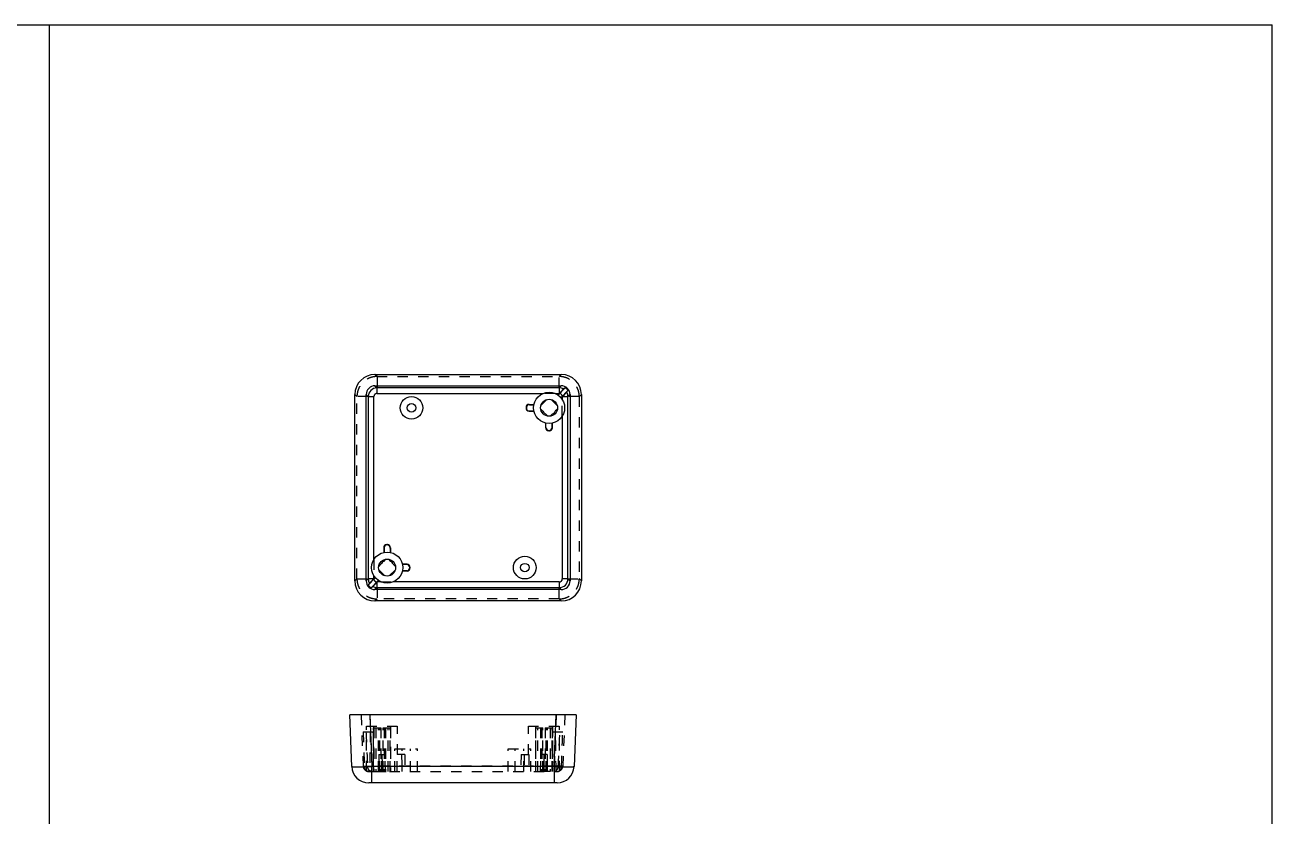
# Model space of a CAD drawing. Header units: millimetres. Extents: x 0 to 864, y 0 to 559.
# Drawn here: x 423.2 to 863.6, y 279.4 to 558.8 of the extents above; entities that cross this region are included whole.
import ezdxf

# ---------------------------------------------------------------- set-up
doc = ezdxf.new("R2010")
doc.units = ezdxf.units.MM
doc.header["$LTSCALE"] = 36.425481
doc.linetypes.add('HIDDEN', pattern=[0.2, 0.1, -0.1])
doc.layers.get('0').update_dxf_attribs({"linetype": 'CONTINUOUS'})
doc.layers.add('DEFAULT_2', color=8, linetype='HIDDEN')

msp = doc.modelspace()

# ---------------------------------------------------------------- linework, layer by layer
at = {"color": 7, "linetype": 'Continuous'}
for p, q in [((0, 558.8), (431.8, 558.8)), ((431.8, 0), (431.8, 558.8)), ((431.8, 0), (431.8, 558.8)), ((431.8, 558.8), (863.6, 558.8)), ((863.6, 0), (863.6, 558.8)), ((546.77, 435.36), (612.58, 435.36)), ((539.68, 362.45), (539.68, 428.27)), ((543.68, 362.46), (543.68, 428.26)), ((544.41, 427.53), (543.68, 428.26)), ((544.41, 427.53), (544.41, 363.19)), ((544.41, 427.53), (546.4, 427.53)), ((546.4, 370.03), (546.4, 427.53)), ((546.78, 431.36), (547.5, 430.63)), ((546.78, 431.36), (612.57, 431.36)), ((547.5, 428.63), (547.5, 430.63)), ((611.85, 430.63), (547.5, 430.63)), ((547.5, 428.63), (606.09, 428.63)), ((610.46, 428.63), (611.8, 428.63)), ((611.34, 428.15), (611.8, 428.63)), ((613.91, 430.69), (611.44, 428.08)), ((611.85, 430.63), (612.58, 431.36)), ((611.85, 430.63), (611.85, 428.69)), ((612.47, 427.13), (614.92, 429.72)), ((612.95, 427.46), (612.55, 427.04)), ((612.95, 427.46), (612.95, 426.48)), ((613.02, 427.53), (614.95, 427.53)), ((615.67, 428.26), (614.95, 427.53)), ((614.95, 363.19), (614.95, 427.53)), ((615.67, 428.26), (615.67, 362.46)), ((619.68, 428.27), (619.68, 362.45)), ((600.14, 423.69), (600.14, 423.48)), ((600.24, 423.58), (600.14, 423.69)), ((600.14, 423.48), (600.24, 423.58)), ((601.24, 424.79), (602.91, 424.79)), ((601.24, 424.79), (601.34, 424.68)), ((601.34, 424.68), (602.88, 424.68)), ((606.09, 422.36), (605.3, 423.15)), ((605.37, 424.35), (607.51, 426.48)), ((609.04, 426.48), (611.17, 424.35)), ((611.24, 423.15), (610.45, 422.36)), ((601.34, 422.48), (601.24, 422.38)), ((601.24, 422.38), (602.91, 422.38)), ((601.34, 422.48), (602.88, 422.48)), ((607.84, 420.62), (607.05, 421.4)), ((609.5, 421.4), (608.71, 420.62)), ((612.95, 420.69), (612.95, 363.19)), ((607.07, 416.55), (607.07, 418.22)), ((607.07, 416.55), (607.17, 416.65)), ((607.17, 416.65), (607.17, 418.2)), ((608.27, 415.55), (608.17, 415.45)), ((608.17, 415.45), (608.38, 415.45)), ((608.38, 415.45), (608.27, 415.55)), ((609.37, 416.65), (609.37, 418.2)), ((609.37, 416.65), (609.48, 416.55)), ((609.48, 416.55), (609.48, 418.22)), ((550.97, 375.27), (551.08, 375.17)), ((551.18, 375.27), (550.97, 375.27)), ((551.08, 375.17), (551.18, 375.27)), ((549.86, 369.32), (550.64, 370.1)), ((549.98, 374.07), (549.88, 374.17)), ((549.88, 374.17), (549.88, 372.5)), ((549.98, 374.07), (549.98, 372.52)), ((551.51, 370.1), (552.3, 369.32)), ((552.28, 374.17), (552.18, 374.07)), ((552.18, 374.07), (552.18, 372.52)), ((552.28, 374.17), (552.28, 372.5)), ((548.11, 367.57), (548.9, 368.36)), ((550.31, 364.24), (548.18, 366.37)), ((553.98, 366.37), (551.85, 364.24)), ((553.26, 368.36), (554.05, 367.57)), ((558.11, 368.34), (556.45, 368.34)), ((558.11, 365.93), (556.45, 365.93)), ((558.01, 368.24), (556.47, 368.24)), ((558.01, 366.04), (556.47, 366.04)), ((558.01, 368.24), (558.11, 368.34)), ((558.11, 365.93), (558.01, 366.04)), ((559.21, 367.24), (559.11, 367.14)), ((559.11, 367.14), (559.21, 367.03)), ((559.21, 367.03), (559.21, 367.24)), ((543.68, 362.46), (544.41, 363.19)), ((546.33, 363.19), (544.41, 363.19)), ((546.88, 363.59), (544.43, 361)), ((545.44, 360.03), (547.91, 362.64)), ((546.4, 363.26), (546.4, 364.24)), ((546.4, 363.26), (546.8, 363.68)), ((547.5, 360.09), (547.5, 362.03)), ((548.01, 362.57), (547.56, 362.09)), ((548.9, 362.09), (547.56, 362.09)), ((611.85, 362.09), (553.26, 362.09)), ((611.85, 362.09), (611.85, 360.09)), ((614.95, 363.19), (612.95, 363.19)), ((614.95, 363.19), (615.67, 362.46)), ((547.5, 360.09), (546.78, 359.36)), ((612.57, 359.36), (546.78, 359.36)), ((547.5, 360.09), (611.85, 360.09)), ((612.58, 359.36), (611.85, 360.09)), ((612.58, 355.36), (546.77, 355.36)), ((538.58, 296.9), (537.85, 315.14)), ((617.85, 315.14), (537.85, 315.14)), ((544.94, 315.14), (545.68, 296.9)), ((610.02, 296.9), (610.76, 315.14)), ((617.85, 315.14), (617.12, 296.9)), ((545.68, 291.14), (545.68, 296.9)), ((610.02, 296.9), (545.68, 296.9)), ((610.02, 296.9), (610.02, 291.14)), ((611.12, 291.14), (544.58, 291.14))]:
    msp.add_line(p, q, dxfattribs=at)
for centre, radius in [((559.67, 423.58), 4), ((608.27, 423.58), 5.5), ((559.67, 423.58), 1.5), ((608.27, 423.58), 3), ((551.08, 367.14), 5.5), ((551.08, 367.14), 3), ((599.68, 367.14), 4), ((599.68, 367.14), 1.5)]:
    msp.add_circle(centre, radius, dxfattribs=at)
for centre, radius, start, end in [((546.78, 428.26), 3.1, 89.9357, 180.0643), ((547.51, 427.53), 3.1, 90.065, 179.9351), ((611.85, 427.53), 3.1, 61.0794, 89.9399), ((612.58, 428.26), 3.1, 359.9821, 90.0646), ((611.85, 427.53), 3.1, 0.0601, 30.9687), ((601.34, 423.58), 1.1, 135, 225), ((608.27, 423.58), 2.5, 209.2876, 240.7124), ((608.27, 423.58), 2.5, 299.2876, 330.7124), ((608.27, 416.65), 1.1, 225, 315), ((551.08, 374.07), 1.1, 45, 135), ((551.08, 367.14), 2.5, 119.2876, 150.7124), ((551.08, 367.14), 2.5, 29.2876, 60.7124), ((558.01, 367.14), 1.1, 315, 45), ((546.78, 362.46), 3.1, 179.9828, 270.0638), ((547.51, 363.19), 3.1, 180.0601, 210.9687), ((611.85, 363.19), 3.1, 270.065, 359.9351), ((612.58, 362.46), 3.1, 269.9365, 0.0635), ((547.51, 363.19), 3.1, 241.0794, 269.9399), ((544.58, 297.14), 6, 182.3, 270), ((611.12, 297.14), 6, 270, 357.7)]:
    msp.add_arc(centre, radius, start, end, dxfattribs=at)
for centre, major_axis, ratio, start_param, end_param in [((546.78, 428.25), (5.03, -5.03), 0.998391, 2.357, 3.926186), ((612.57, 428.25), (5.03, 5.03), 0.998391, -0.784593, 0.784593), ((611.82, 428.63), (1.89, 2), 0.006336, 1.548659, 1.576797), ((612.95, 427.48), (2, 2.11), 0.006001, -1.577133, -1.54143), ((616.19, 431.88), (19.7, 15.36), 0.018741, 1.672286, 1.701172), ((612.33, 428.01), (2.2, 2.2), 0.998391, -0.203625, 0.251918), ((615.1, 430.79), (10.09, 14.43), 0.026375, -1.667763, -1.626339), ((601.24, 423.69), (0.778, -0.778), 0.999695, 2.356347, 3.926839), ((601.24, 423.48), (0.778, 0.778), 0.999695, 2.356347, 3.926839), ((601.34, 423.58), (-0.778, 0.778), 0.999695, -0.785246, 0), ((601.34, 423.58), (0.778, 0.778), 0.999695, -3.141593, -2.356347), ((608.17, 416.55), (0.778, 0.778), 0.999695, 2.356347, 3.926839), ((608.27, 416.65), (0.778, 0.778), 0.999695, -3.926839, -3.141593), ((608.38, 416.55), (-0.778, 0.778), 0.999695, 2.356347, 3.926839), ((608.27, 416.65), (-0.778, 0.778), 0.999695, -3.141593, -2.356347), ((550.98, 374.17), (0.778, -0.778), 0.999695, 2.356347, 3.926839), ((551.08, 374.07), (0.778, -0.778), 0.999695, 3.141593, 3.926839), ((551.18, 374.17), (-0.778, -0.778), 0.999695, 2.356347, 3.926839), ((551.08, 374.07), (0.778, 0.778), 0.999695, -0.785246, 0), ((558.01, 367.14), (0.778, 0.778), 0.999695, 0, 0.785246), ((558.01, 367.14), (-0.778, 0.778), 0.999695, -3.926839, -3.141593), ((558.11, 367.24), (-0.778, -0.778), 0.999695, 2.356347, 3.926839), ((558.11, 367.03), (-0.778, 0.778), 0.999695, 2.356347, 3.926839), ((546.78, 362.47), (5.03, 5.03), 0.998391, -3.926186, -2.357), ((544.25, 359.93), (10.09, 14.43), 0.026375, 1.47383, 1.515253), ((546.4, 363.24), (2, 2.11), 0.006001, 1.56446, 1.600163), ((547.53, 362.09), (1.89, 2), 0.006336, -1.592933, -1.564795), ((612.57, 362.47), (5.03, -5.03), 0.998391, -0.784593, 0.784593), ((547.02, 362.71), (-2.2, -2.2), 0.998391, -0.203625, 0.251918), ((543.16, 358.85), (19.7, 15.36), 0.018741, -1.469307, -1.440421)]:
    msp.add_ellipse(centre, major_axis=major_axis, ratio=ratio, start_param=start_param, end_param=end_param, dxfattribs=at)
for points, knots in [([(547.5, 428.63), (547.36, 428.63), (547.07, 428.58), (546.71, 428.33), (546.46, 427.97), (546.41, 427.68), (546.4, 427.53)], [0, 0, 0, 0, 0.250017, 0.500001, 0.749984, 1, 1, 1, 1]), ([(611.85, 428.69), (612.03, 428.88), (612.29, 429.15), (612.63, 429.51), (612.85, 429.74), (613.04, 429.93), (613.17, 430.07), (613.25, 430.15), (613.29, 430.2), (613.32, 430.22), (613.34, 430.24), (613.35, 430.24)], [0, 0, 0, 0, 0.360644, 0.528325, 0.679065, 0.806503, 0.905112, 0.942216, 0.970584, 0.989912, 1, 1, 1, 1]), ([(613.02, 427.53), (613.2, 427.72), (613.46, 428), (613.8, 428.36), (614.02, 428.6), (614.21, 428.8), (614.34, 428.94), (614.42, 429.03), (614.46, 429.07), (614.49, 429.1), (614.5, 429.12), (614.5, 429.13)], [0, 0, 0, 0, 0.359551, 0.527035, 0.677848, 0.805572, 0.904564, 0.941838, 0.970366, 0.989826, 1, 1, 1, 1]), ([(546.33, 363.19), (546.15, 363), (545.89, 362.72), (545.55, 362.36), (545.33, 362.12), (545.15, 361.92), (545.02, 361.78), (544.94, 361.7), (544.89, 361.65), (544.87, 361.62), (544.85, 361.6), (544.85, 361.6)], [0, 0, 0, 0, 0.359551, 0.527035, 0.677848, 0.805572, 0.904564, 0.941838, 0.970366, 0.989826, 1, 1, 1, 1]), ([(547.5, 362.03), (547.32, 361.84), (547.06, 361.57), (546.73, 361.21), (546.5, 360.98), (546.32, 360.79), (546.18, 360.65), (546.1, 360.57), (546.06, 360.52), (546.03, 360.5), (546.01, 360.48), (546.01, 360.48)], [0, 0, 0, 0, 0.360644, 0.528325, 0.679065, 0.806503, 0.905112, 0.942216, 0.970584, 0.989912, 1, 1, 1, 1]), ([(611.85, 362.09), (611.99, 362.09), (612.28, 362.14), (612.65, 362.39), (612.89, 362.75), (612.95, 363.04), (612.95, 363.19)], [0, 0, 0, 0, 0.250017, 0.500001, 0.749984, 1, 1, 1, 1]), ([(538.58, 296.9), (538.58, 296.89), (538.6, 296.88), (538.62, 296.88), (538.67, 296.86), (538.76, 296.85), (538.92, 296.84), (539.15, 296.82), (539.45, 296.81), (539.8, 296.81), (540.22, 296.8), (540.68, 296.8), (541.19, 296.8), (541.96, 296.81), (543, 296.82), (544.31, 296.86), (545.22, 296.88), (545.68, 296.9)], [0, 0, 0, 0, 0.002088, 0.006176, 0.012559, 0.021265, 0.045558, 0.078788, 0.120629, 0.170755, 0.228823, 0.294413, 0.367004, 0.445758, 0.61823, 0.805187, 1, 1, 1, 1]), ([(610.02, 296.9), (610.48, 296.88), (611.39, 296.86), (612.7, 296.82), (613.74, 296.81), (614.51, 296.8), (615.02, 296.8), (615.48, 296.8), (615.9, 296.81), (616.25, 296.81), (616.55, 296.82), (616.78, 296.84), (616.94, 296.85), (617.03, 296.86), (617.08, 296.88), (617.1, 296.88), (617.12, 296.89), (617.12, 296.9)], [0, 0, 0, 0, 0.194813, 0.38177, 0.554242, 0.632996, 0.705587, 0.771177, 0.829245, 0.879371, 0.921212, 0.954442, 0.978735, 0.987441, 0.993824, 0.997912, 1, 1, 1, 1])]:
    msp.add_open_spline(points, degree=3, knots=knots, dxfattribs=at)
at = {"layer": 'DEFAULT_2', "color": 8, "linetype": 'HIDDEN'}
for p, q in [((547.5, 434.63), (546.77, 435.36)), ((547.5, 434.63), (547.5, 430.63)), ((547.5, 434.63), (611.85, 434.63)), ((612.58, 435.36), (611.85, 434.63)), ((611.85, 430.63), (611.85, 434.63)), ((539.68, 428.27), (540.41, 427.53)), ((540.41, 363.19), (540.41, 427.53)), ((544.41, 427.53), (540.41, 427.53)), ((610.46, 428.63), (606.09, 428.63)), ((611.85, 428.63), (611.8, 428.63)), ((611.85, 428.63), (611.85, 428.69)), ((612.95, 427.46), (612.95, 427.53)), ((613.02, 427.53), (612.95, 427.53)), ((618.94, 427.53), (614.95, 427.53)), ((618.94, 427.53), (619.68, 428.27)), ((618.94, 427.53), (618.94, 363.19)), ((612.95, 420.69), (612.95, 426.48)), ((546.4, 370.03), (546.4, 364.24)), ((540.41, 363.19), (539.68, 362.45)), ((540.41, 363.19), (544.41, 363.19)), ((546.33, 363.19), (546.4, 363.19)), ((546.4, 363.26), (546.4, 363.19)), ((547.5, 362.09), (547.5, 362.03)), ((547.5, 362.09), (547.56, 362.09)), ((548.9, 362.09), (553.26, 362.09)), ((614.95, 363.19), (618.94, 363.19)), ((619.68, 362.45), (618.94, 363.19)), ((547.5, 360.09), (547.5, 356.09)), ((611.85, 356.09), (611.85, 360.09)), ((546.77, 355.36), (547.5, 356.09)), ((611.85, 356.09), (547.5, 356.09)), ((611.85, 356.09), (612.58, 355.36)), ((541.85, 315.14), (542.58, 297.06)), ((544.95, 315.14), (545.68, 297.06)), ((610.75, 315.14), (610.02, 297.06)), ((613.85, 315.14), (613.12, 297.06)), ((542.6, 309.14), (546.09, 309.14)), ((543.75, 295.32), (543.75, 311.14)), ((543.75, 311.14), (554.75, 311.14)), ((546.25, 311.14), (546.25, 295.14)), ((546.29, 295.14), (546.29, 310.54)), ((546.29, 310.54), (548.82, 310.54)), ((546.35, 310.54), (546.35, 295.14)), ((547.07, 310.54), (547.07, 295.14)), ((548.03, 295.14), (548.03, 310.54)), ((548.49, 295.14), (548.49, 310.54)), ((548.82, 310.54), (548.82, 295.14)), ((549.69, 295.14), (549.69, 310.54)), ((549.69, 310.54), (552.22, 310.54)), ((550.02, 310.54), (550.02, 295.14)), ((550.48, 310.54), (550.48, 295.14)), ((551.43, 295.14), (551.43, 310.54)), ((552.15, 295.14), (552.15, 310.54)), ((552.22, 310.54), (552.22, 295.14)), ((552.25, 311.14), (552.25, 295.14)), ((554.75, 301.14), (554.75, 311.14)), ((600.95, 311.14), (611.95, 311.14)), ((600.95, 301.14), (600.95, 311.14)), ((603.45, 311.14), (603.45, 295.14)), ((603.48, 310.54), (606.01, 310.54)), ((603.48, 310.54), (603.48, 295.14)), ((603.55, 295.14), (603.55, 310.54)), ((604.27, 295.14), (604.27, 310.54)), ((605.22, 310.54), (605.22, 295.14)), ((605.68, 310.54), (605.68, 295.14)), ((606.01, 295.14), (606.01, 310.54)), ((606.88, 310.54), (609.41, 310.54)), ((606.88, 310.54), (606.88, 295.14)), ((607.21, 295.14), (607.21, 310.54)), ((607.67, 295.14), (607.67, 310.54)), ((608.63, 310.54), (608.63, 295.14)), ((609.35, 310.54), (609.35, 295.14)), ((609.41, 295.14), (609.41, 310.54)), ((609.45, 311.14), (609.45, 295.14)), ((609.61, 309.14), (613.1, 309.14)), ((611.95, 295.32), (611.95, 311.14)), ((548.15, 301.14), (548.05, 295.14)), ((548.15, 301.14), (550.35, 301.14)), ((549.15, 295.14), (549.25, 301.14)), ((549.25, 301.14), (549.36, 295.14)), ((550.46, 295.14), (550.35, 301.14)), ((553.85, 295.14), (553.85, 303.14)), ((553.85, 303.14), (561.85, 303.14)), ((557.28, 301.14), (554.64, 301.14)), ((556.18, 301.14), (556.29, 295.14)), ((556.35, 295.14), (556.35, 303.14)), ((557.28, 301.14), (557.39, 295.14)), ((559.35, 295.14), (559.35, 303.14)), ((561.85, 295.14), (561.85, 303.14)), ((593.85, 303.14), (601.85, 303.14)), ((593.85, 295.14), (593.85, 303.14)), ((596.35, 295.14), (596.35, 303.14)), ((598.42, 301.14), (598.31, 295.14)), ((598.42, 301.14), (601.06, 301.14)), ((599.35, 295.14), (599.35, 303.14)), ((599.52, 301.14), (599.41, 295.14)), ((601.85, 295.14), (601.85, 303.14)), ((605.24, 295.14), (605.35, 301.14)), ((607.55, 301.14), (605.35, 301.14)), ((606.45, 301.14), (606.34, 295.14)), ((606.55, 295.14), (606.45, 301.14)), ((607.55, 301.14), (607.65, 295.14)), ((544.58, 295.14), (611.12, 295.14)), ((545.68, 297.06), (545.68, 296.9)), ((610.02, 297.06), (545.68, 297.06)), ((610.02, 296.9), (610.02, 297.06))]:
    msp.add_line(p, q, dxfattribs=at)
for centre, radius, start, end in [((547.5, 427.53), 1.1, 89.987, 180.013), ((611.85, 427.53), 1.1, 359.987, 90.013), ((547.5, 363.19), 1.1, 179.987, 270.013), ((611.85, 363.19), 1.1, 269.987, 0.013), ((544.58, 297.14), 2, 182.3, 270), ((542.83, 406.58), 109.56, 270.7082, 271.4907), ((612.87, 406.58), 109.56, 268.5093, 269.2918), ((611.12, 297.14), 2, 270, 357.7), ((611.12, 296.49), 1.37, 306.9961, 308.7219)]:
    msp.add_arc(centre, radius, start, end, dxfattribs=at)
for centre, major_axis, ratio, start_param, end_param in [((542.42, 378.2), (-9.87, 301.87), 0.007066, -4.48179, -4.440367), ((541.33, 405.29), (-19.58, 431.5), 0.004938, -4.4879, -4.459014), ((549.25, 378.92), (3.99, 630.24), 0.006001, -4.601408, -4.579027), ((549.25, 399.79), (-3.99, 630.24), 0.006001, -4.568097, -4.545611), ((606.45, 399.79), (3.99, 630.24), 0.006001, -1.737575, -1.715089), ((606.45, 378.92), (-3.99, 630.24), 0.006001, -1.704158, -1.681777), ((614.37, 405.29), (19.58, 431.5), 0.004938, -1.824171, -1.795286), ((613.28, 378.2), (9.87, 301.87), 0.007066, -1.842819, -1.801395), ((549.25, 364.14), (0, 315.09), 0.017455, -1.791573, -1.772098), ((549.25, 364.18), (0, 315.09), 0.017455, -1.791685, -1.77221), ((606.45, 364.18), (0, 315.09), 0.017455, -4.510975, -4.4915), ((606.45, 364.14), (0, 315.09), 0.017455, -4.511087, -4.491613), ((545.71, 297.14), (-0.23, 1.99), 0.945791, -3.278359, -3.250221), ((609.99, 297.14), (0.23, 1.99), 0.945791, -3.032964, -3.004826)]:
    msp.add_ellipse(centre, major_axis=major_axis, ratio=ratio, start_param=start_param, end_param=end_param, dxfattribs=at)
for points, knots in [([(547.5, 434.63), (547.04, 434.63), (546.11, 434.53), (544.77, 434.12), (543.54, 433.46), (542.46, 432.58), (541.57, 431.5), (540.92, 430.26), (540.51, 428.93), (540.41, 428), (540.41, 427.53)], [0, 0, 0, 0, 0.125137, 0.250125, 0.375058, 0.5, 0.624942, 0.749875, 0.874863, 1, 1, 1, 1]), ([(618.94, 427.53), (618.94, 428), (618.85, 428.93), (618.44, 430.26), (617.78, 431.5), (616.9, 432.58), (615.81, 433.46), (614.58, 434.12), (613.24, 434.53), (612.31, 434.63), (611.85, 434.63)], [0, 0, 0, 0, 0.125137, 0.250125, 0.375058, 0.5, 0.624942, 0.749875, 0.874863, 1, 1, 1, 1]), ([(540.41, 363.19), (540.41, 362.72), (540.51, 361.79), (540.92, 360.46), (541.57, 359.22), (542.46, 358.14), (543.54, 357.26), (544.77, 356.6), (546.11, 356.19), (547.04, 356.09), (547.5, 356.09)], [0, 0, 0, 0, 0.125137, 0.250125, 0.375058, 0.5, 0.624942, 0.749875, 0.874863, 1, 1, 1, 1]), ([(611.85, 356.09), (612.31, 356.09), (613.24, 356.19), (614.58, 356.6), (615.81, 357.26), (616.9, 358.14), (617.78, 359.22), (618.44, 360.46), (618.85, 361.79), (618.94, 362.72), (618.94, 363.19)], [0, 0, 0, 0, 0.125137, 0.250125, 0.375058, 0.5, 0.624942, 0.749875, 0.874863, 1, 1, 1, 1]), ([(542.58, 297.06), (542.58, 297.06), (542.59, 297.05), (542.6, 297.05), (542.63, 297.05), (542.66, 297.04), (542.7, 297.04), (542.78, 297.04), (542.9, 297.03), (543.07, 297.03), (543.27, 297.03), (543.5, 297.03), (543.66, 297.03), (543.75, 297.03)], [0, 0, 0, 0, 0.005683, 0.018771, 0.039905, 0.069137, 0.106424, 0.151666, 0.265471, 0.409174, 0.580986, 0.778755, 1, 1, 1, 1]), ([(544.51, 295.14), (544.42, 295.14), (544.23, 295.17), (543.96, 295.26), (543.71, 295.42), (543.48, 295.65), (543.29, 295.94), (543.1, 296.39), (543.03, 296.77), (543.02, 297.03)], [0, 0, 0, 0, 0.103543, 0.209569, 0.321173, 0.440868, 0.569737, 0.707334, 1, 1, 1, 1]), ([(543.75, 297.03), (543.89, 297.03), (544.54, 297.03), (545.18, 297.05), (545.68, 297.06)], [0, 0, 0, 0, 0.224282, 1, 1, 1, 1]), ([(545.68, 295.14), (545.59, 295.14), (545.4, 295.16), (545.13, 295.26), (544.88, 295.42), (544.65, 295.65), (544.46, 295.94), (544.26, 296.39), (544.19, 296.77), (544.18, 297.03)], [0, 0, 0, 0, 0.103038, 0.208981, 0.320862, 0.441007, 0.570283, 0.708011, 1, 1, 1, 1]), ([(547.07, 295.14), (547.43, 295.14), (548.15, 295.17), (549.25, 295.2), (550.35, 295.17), (551.08, 295.14), (551.44, 295.14)], [0, 0, 0, 0, 0.244703, 0.500001, 0.755298, 1, 1, 1, 1]), ([(608.63, 295.14), (608.27, 295.14), (607.55, 295.17), (606.45, 295.2), (605.35, 295.17), (604.62, 295.14), (604.26, 295.14)], [0, 0, 0, 0, 0.244703, 0.500001, 0.755298, 1, 1, 1, 1]), ([(613.12, 297.06), (613.12, 297.06), (613.11, 297.05), (613.1, 297.05), (613.08, 297.05), (613.04, 297.04), (612.98, 297.04), (612.87, 297.03), (612.75, 297.03), (612.59, 297.03), (612.41, 297.03), (612.21, 297.03), (611.98, 297.03), (611.65, 297.03), (611.19, 297.03), (610.62, 297.05), (610.22, 297.05), (610.02, 297.06)], [0, 0, 0, 0, 0.001754, 0.005588, 0.01173, 0.020212, 0.044164, 0.077271, 0.119234, 0.169658, 0.228064, 0.293891, 0.366508, 0.44522, 0.617855, 0.805174, 1, 1, 1, 1]), ([(610.02, 295.14), (610.11, 295.14), (610.3, 295.16), (610.57, 295.26), (610.82, 295.42), (611.05, 295.65), (611.24, 295.94), (611.44, 296.39), (611.51, 296.77), (611.52, 297.03)], [0, 0, 0, 0, 0.103038, 0.208981, 0.320862, 0.441007, 0.570283, 0.708011, 1, 1, 1, 1]), ([(611.53, 295.19), (611.57, 295.2), (611.72, 295.25), (611.85, 295.33), (611.95, 295.4)], [0, 0, 0, 0, 0.243095, 1, 1, 1, 1]), ([(611.98, 295.42), (612.2, 295.6), (612.45, 295.97), (612.63, 296.55), (612.67, 296.87), (612.68, 297.03)], [0, 0, 0, 0, 0.463567, 0.725984, 1, 1, 1, 1])]:
    msp.add_open_spline(points, degree=3, knots=knots, dxfattribs=at)
for points in [[(611.19, 295.14), (611.24, 295.14), (611.28, 295.15), (611.33, 295.15)], [(611.33, 295.15), (611.4, 295.16), (611.47, 295.17), (611.53, 295.19)]]:
    msp.add_open_spline(points, degree=3, dxfattribs=at)

doc.saveas('drawing.dxf')
